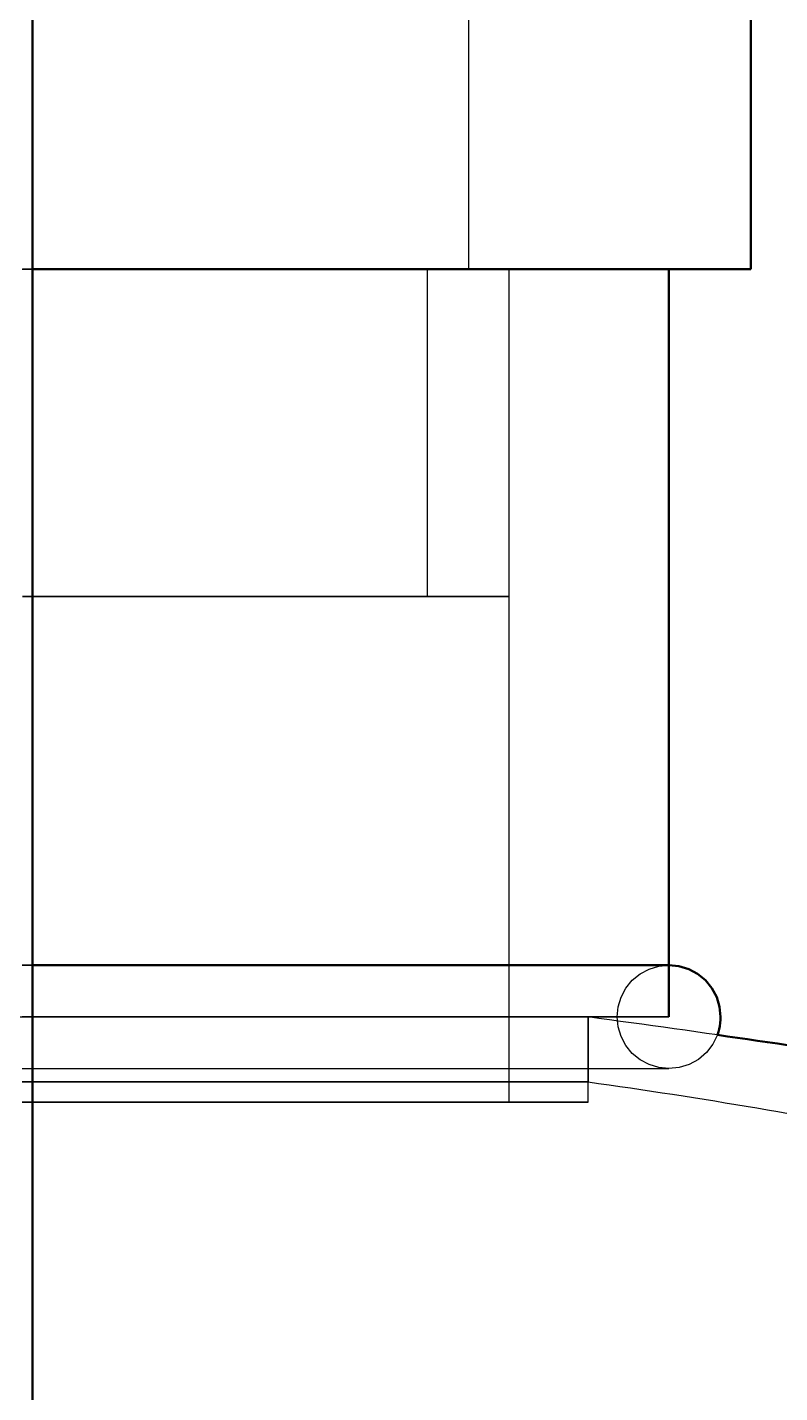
# Model space of a CAD drawing. Header units: millimetres. Extents: x 0 to 594, y 0 to 420.
# Drawn here: x 224.02 to 227.75, y 354.96 to 361.71 of the extents above; entities that cross this region are included whole.
import ezdxf

# ---------------------------------------------------------------- set-up
doc = ezdxf.new("R2010")
doc.units = ezdxf.units.MM
doc.linetypes.add('ISO02-TRAZOS', pattern=[3.75, 3, -0.75])
doc.layers.add('01-VISIBLE', color=7, linetype='CONTINUOUS', lineweight=50)
doc.layers.add('02-OCULTA', color=4, linetype='ISO02-TRAZOS', lineweight=25)

msp = doc.modelspace()

# ---------------------------------------------------------------- linework, layer by layer
at = {"layer": '01-VISIBLE'}
for p, q in [((227.605, 360.518), (227.605, 361.868)), ((227.2, 356.818), (227.2, 360.518)), ((224.05, 357.758), (224.05, 313.7))]:
    msp.add_line(p, q, dxfattribs=at)
for points in [[(224.05, 357.758), (224.05, 357.808), (224.05, 357.858), (224.05, 357.908), (224.05, 357.958), (224.05, 358.008), (224.05, 358.058), (224.05, 358.108), (224.05, 358.158), (224.05, 358.208), (224.05, 358.258), (224.05, 358.308), (224.05, 358.358), (224.05, 358.408), (224.05, 358.458), (224.05, 358.508), (224.05, 358.558), (224.05, 358.608), (224.05, 358.658), (224.05, 358.708), (224.05, 358.758), (224.05, 358.808), (224.05, 358.858), (224.05, 358.908), (224.05, 358.958), (224.05, 359.008), (224.05, 359.058), (224.05, 359.108), (224.05, 359.158), (224.05, 359.208), (224.05, 359.258), (224.05, 359.308), (224.05, 359.358), (224.05, 359.408), (224.05, 359.458), (224.05, 359.508), (224.05, 359.558), (224.05, 359.608), (224.05, 359.658), (224.05, 359.708), (224.05, 359.758), (224.05, 359.808), (224.05, 359.858), (224.05, 359.908), (224.05, 359.958), (224.05, 360.008), (224.05, 360.058), (224.05, 360.108), (224.05, 360.158), (224.05, 360.208), (224.05, 360.258), (224.05, 360.308), (224.05, 360.358), (224.05, 360.408), (224.05, 360.458), (224.05, 360.508), (224.05, 360.558), (224.05, 360.608), (224.05, 360.658), (224.05, 360.708), (224.05, 360.758), (224.05, 360.808), (224.05, 360.858), (224.05, 360.908), (224.05, 360.958), (224.05, 361.008), (224.05, 361.058), (224.05, 361.108), (224.05, 361.158), (224.05, 361.208), (224.05, 361.258), (224.05, 361.308), (224.05, 361.358), (224.05, 361.408), (224.05, 361.458), (224.05, 361.508), (224.05, 361.558), (224.05, 361.608), (224.05, 361.658), (224.05, 361.708), (224.05, 361.758)], [(224.05, 360.518), (224.1001, 360.518), (224.1501, 360.518), (224.2002, 360.518), (224.2503, 360.518), (224.3004, 360.518), (224.3504, 360.518), (224.4005, 360.518), (224.4506, 360.518), (224.5006, 360.518), (224.5507, 360.518), (224.6008, 360.518), (224.6508, 360.518), (224.7009, 360.518), (224.751, 360.518), (224.8011, 360.518), (224.8511, 360.518), (224.9012, 360.518), (224.9513, 360.518), (225.0013, 360.518), (225.0514, 360.518), (225.1015, 360.518), (225.1515, 360.518), (225.2016, 360.518), (225.2517, 360.518), (225.3018, 360.518), (225.3518, 360.518), (225.4019, 360.518), (225.452, 360.518), (225.502, 360.518), (225.5521, 360.518), (225.6022, 360.518), (225.6523, 360.518), (225.7023, 360.518), (225.7524, 360.518), (225.8025, 360.518), (225.8525, 360.518), (225.9026, 360.518), (225.9527, 360.518), (226.0027, 360.518), (226.0528, 360.518), (226.1029, 360.518), (226.153, 360.518), (226.203, 360.518), (226.2531, 360.518), (226.3032, 360.518), (226.3532, 360.518), (226.4033, 360.518), (226.4534, 360.518), (226.5035, 360.518), (226.5535, 360.518), (226.6036, 360.518), (226.6537, 360.518), (226.7037, 360.518), (226.7538, 360.518), (226.8039, 360.518), (226.8539, 360.518), (226.904, 360.518), (226.9541, 360.518), (227.0042, 360.518), (227.0542, 360.518), (227.1043, 360.518), (227.1544, 360.518), (227.2044, 360.518), (227.2545, 360.518), (227.3046, 360.518), (227.3546, 360.518), (227.4047, 360.518), (227.4548, 360.518), (227.5049, 360.518), (227.5549, 360.518), (227.605, 360.518)], [(227.2, 357.074), (227.15, 357.074), (227.1, 357.074), (227.05, 357.074), (227, 357.074), (226.95, 357.074), (226.9, 357.074), (226.85, 357.074), (226.8, 357.074), (226.75, 357.074), (226.7, 357.074), (226.65, 357.074), (226.6, 357.074), (226.55, 357.074), (226.5, 357.074), (226.45, 357.074), (226.4, 357.074), (226.35, 357.074), (226.3, 357.074), (226.25, 357.074), (226.2, 357.074), (226.15, 357.074), (226.1, 357.074), (226.05, 357.074), (226, 357.074), (225.95, 357.074), (225.9, 357.074), (225.85, 357.074), (225.8, 357.074), (225.75, 357.074), (225.7, 357.074), (225.65, 357.074), (225.6, 357.074), (225.55, 357.074), (225.5, 357.074), (225.45, 357.074), (225.4, 357.074), (225.35, 357.074), (225.3, 357.074), (225.25, 357.074), (225.2, 357.074), (225.15, 357.074), (225.1, 357.074), (225.05, 357.074), (225, 357.074), (224.95, 357.074), (224.9, 357.074), (224.85, 357.074), (224.8, 357.074), (224.75, 357.074), (224.7, 357.074), (224.65, 357.074), (224.6, 357.074), (224.55, 357.074), (224.5, 357.074), (224.45, 357.074), (224.4, 357.074), (224.35, 357.074), (224.3, 357.074), (224.25, 357.074), (224.2, 357.074), (224.15, 357.074), (224.1, 357.074), (224.05, 357.074)], [(227.456, 356.818), (227.4511, 356.868), (227.4365, 356.916), (227.4129, 356.9602), (227.381, 356.999), (227.3422, 357.0309), (227.298, 357.0545), (227.2499, 357.0691), (227.2, 357.074)], [(227.456, 356.818), (227.4555, 356.8028), (227.4542, 356.7877), (227.4519, 356.7727), (227.4488, 356.7578), (227.4448, 356.7431), (227.4399, 356.7287)], [(227.7863, 356.678), (227.7368, 356.6854), (227.6873, 356.6927), (227.6379, 356.7), (227.5884, 356.7073), (227.5389, 356.7145), (227.4894, 356.7216), (227.4399, 356.7287)]]:
    msp.add_lwpolyline(points, dxfattribs=at)
at = {"layer": '02-OCULTA'}
for p, q in [((226.21, 360.518), (226.21, 361.868)), ((226.005, 358.898), (226.005, 360.518)), ((226.41, 356.3958), (226.41, 360.518)), ((226.41, 358.898), (226.41, 360.518)), ((226.8, 356.818), (226.8, 356.4958)), ((226.801, 356.3958), (226.801, 356.818))]:
    msp.add_line(p, q, dxfattribs=at)
for points in [[(223.999, 360.518), (224.05, 360.518)], [(224, 360.518), (224.05, 360.518), (224.1, 360.518), (224.15, 360.518), (224.2, 360.518), (224.25, 360.518), (224.3, 360.518), (224.35, 360.518), (224.4, 360.518), (224.45, 360.518), (224.5, 360.518), (224.55, 360.518), (224.6, 360.518), (224.65, 360.518), (224.7, 360.518), (224.75, 360.518), (224.8, 360.518), (224.85, 360.518), (224.9, 360.518), (224.95, 360.518), (225, 360.518), (225.05, 360.518), (225.1, 360.518), (225.15, 360.518), (225.2, 360.518), (225.25, 360.518), (225.3, 360.518), (225.35, 360.518), (225.4, 360.518), (225.45, 360.518), (225.5, 360.518), (225.55, 360.518), (225.6, 360.518), (225.65, 360.518), (225.7, 360.518), (225.75, 360.518), (225.8, 360.518), (225.85, 360.518), (225.9, 360.518), (225.95, 360.518), (226, 360.518), (226.05, 360.518), (226.1, 360.518), (226.15, 360.518), (226.2, 360.518), (226.25, 360.518), (226.3, 360.518), (226.35, 360.518), (226.4, 360.518), (226.45, 360.518), (226.5, 360.518), (226.55, 360.518), (226.6, 360.518), (226.65, 360.518), (226.7, 360.518), (226.75, 360.518), (226.8, 360.518), (226.85, 360.518), (226.9, 360.518), (226.95, 360.518), (227, 360.518), (227.05, 360.518), (227.1, 360.518), (227.15, 360.518), (227.2, 360.518)], [(227.605, 360.518), (227.5549, 360.518), (227.5049, 360.518), (227.4548, 360.518), (227.4048, 360.518), (227.3547, 360.518), (227.3047, 360.518), (227.2546, 360.518), (227.2046, 360.518), (227.1545, 360.518), (227.1045, 360.518), (227.0544, 360.518), (227.0044, 360.518), (226.9543, 360.518), (226.9043, 360.518), (226.8542, 360.518), (226.8042, 360.518), (226.7541, 360.518), (226.7041, 360.518), (226.654, 360.518), (226.604, 360.518), (226.5539, 360.518), (226.5039, 360.518), (226.4538, 360.518), (226.4037, 360.518), (226.3537, 360.518), (226.3036, 360.518), (226.2536, 360.518), (226.2035, 360.518), (226.1535, 360.518), (226.1034, 360.518), (226.0534, 360.518), (226.0033, 360.518), (225.9533, 360.518), (225.9032, 360.518), (225.8532, 360.518), (225.8031, 360.518), (225.7531, 360.518), (225.703, 360.518), (225.653, 360.518), (225.6029, 360.518), (225.5529, 360.518), (225.5028, 360.518), (225.4528, 360.518), (225.4027, 360.518), (225.3527, 360.518), (225.3026, 360.518), (225.2526, 360.518), (225.2025, 360.518), (225.1524, 360.518), (225.1024, 360.518), (225.0523, 360.518), (225.0023, 360.518), (224.9522, 360.518), (224.9022, 360.518), (224.8521, 360.518), (224.8021, 360.518), (224.752, 360.518), (224.702, 360.518), (224.6519, 360.518), (224.6019, 360.518), (224.5518, 360.518), (224.5018, 360.518), (224.4517, 360.518), (224.4017, 360.518), (224.3516, 360.518), (224.3016, 360.518), (224.2515, 360.518), (224.2015, 360.518), (224.1514, 360.518), (224.1014, 360.518), (224.0513, 360.518), (224.0012, 360.518)], [(224.0019, 360.518), (224.052, 360.518), (224.102, 360.518), (224.1521, 360.518), (224.2022, 360.518), (224.2523, 360.518), (224.3023, 360.518), (224.3524, 360.518), (224.4025, 360.518), (224.4526, 360.518), (224.5027, 360.518), (224.5527, 360.518), (224.6028, 360.518), (224.6529, 360.518), (224.703, 360.518), (224.753, 360.518), (224.8031, 360.518), (224.8532, 360.518), (224.9033, 360.518), (224.9534, 360.518), (225.0034, 360.518), (225.0535, 360.518), (225.1036, 360.518), (225.1537, 360.518), (225.2037, 360.518), (225.2538, 360.518), (225.3039, 360.518), (225.354, 360.518), (225.4041, 360.518), (225.4541, 360.518), (225.5042, 360.518), (225.5543, 360.518), (225.6044, 360.518), (225.6545, 360.518), (225.7045, 360.518), (225.7546, 360.518), (225.8047, 360.518), (225.8548, 360.518), (225.9048, 360.518), (225.9549, 360.518), (226.005, 360.518)], [(226.005, 360.518), (225.9549, 360.518), (225.9048, 360.518), (225.8548, 360.518), (225.8047, 360.518), (225.7546, 360.518), (225.7045, 360.518), (225.6545, 360.518), (225.6044, 360.518), (225.5543, 360.518), (225.5042, 360.518), (225.4541, 360.518), (225.4041, 360.518), (225.354, 360.518), (225.3039, 360.518), (225.2538, 360.518), (225.2037, 360.518), (225.1537, 360.518), (225.1036, 360.518), (225.0535, 360.518), (225.0034, 360.518), (224.9534, 360.518), (224.9033, 360.518), (224.8532, 360.518), (224.8031, 360.518), (224.753, 360.518), (224.703, 360.518), (224.6529, 360.518), (224.6028, 360.518), (224.5527, 360.518), (224.5027, 360.518), (224.4526, 360.518), (224.4025, 360.518), (224.3524, 360.518), (224.3023, 360.518), (224.2523, 360.518), (224.2022, 360.518), (224.1521, 360.518), (224.102, 360.518), (224.052, 360.518), (224.0019, 360.518)], [(224.0033, 360.518), (224.0535, 360.518), (224.1036, 360.518), (224.1537, 360.518), (224.2039, 360.518), (224.254, 360.518), (224.3042, 360.518), (224.3543, 360.518), (224.4044, 360.518), (224.4546, 360.518), (224.5047, 360.518), (224.5549, 360.518), (224.605, 360.518), (224.6551, 360.518), (224.7053, 360.518), (224.7554, 360.518), (224.8056, 360.518), (224.8557, 360.518), (224.9058, 360.518), (224.956, 360.518), (225.0061, 360.518), (225.0562, 360.518), (225.1064, 360.518), (225.1565, 360.518), (225.2067, 360.518), (225.2568, 360.518), (225.3069, 360.518), (225.3571, 360.518), (225.4072, 360.518), (225.4574, 360.518), (225.5075, 360.518), (225.5576, 360.518), (225.6078, 360.518), (225.6579, 360.518), (225.7081, 360.518), (225.7582, 360.518), (225.8083, 360.518), (225.8585, 360.518), (225.9086, 360.518), (225.9587, 360.518), (226.0089, 360.518), (226.059, 360.518), (226.1092, 360.518), (226.1593, 360.518), (226.2094, 360.518), (226.2596, 360.518), (226.3097, 360.518), (226.3599, 360.518), (226.41, 360.518)], [(226.41, 360.518), (226.3599, 360.518), (226.3097, 360.518), (226.2596, 360.518), (226.2094, 360.518), (226.1593, 360.518), (226.1092, 360.518), (226.059, 360.518), (226.0089, 360.518), (225.9587, 360.518), (225.9086, 360.518), (225.8585, 360.518), (225.8083, 360.518), (225.7582, 360.518), (225.7081, 360.518), (225.6579, 360.518), (225.6078, 360.518), (225.5576, 360.518), (225.5075, 360.518), (225.4574, 360.518), (225.4072, 360.518), (225.3571, 360.518), (225.3069, 360.518), (225.2568, 360.518), (225.2067, 360.518), (225.1565, 360.518), (225.1064, 360.518), (225.0562, 360.518), (225.0061, 360.518), (224.956, 360.518), (224.9058, 360.518), (224.8557, 360.518), (224.8056, 360.518), (224.7554, 360.518), (224.7053, 360.518), (224.6551, 360.518), (224.605, 360.518), (224.5549, 360.518), (224.5047, 360.518), (224.4546, 360.518), (224.4044, 360.518), (224.3543, 360.518), (224.3042, 360.518), (224.254, 360.518), (224.2039, 360.518), (224.1537, 360.518), (224.1036, 360.518), (224.0535, 360.518), (224.0033, 360.518)], [(224.0033, 360.518), (224.0535, 360.518), (224.1036, 360.518), (224.1537, 360.518), (224.2039, 360.518), (224.254, 360.518), (224.3042, 360.518), (224.3543, 360.518), (224.4044, 360.518), (224.4546, 360.518), (224.5047, 360.518), (224.5549, 360.518), (224.605, 360.518), (224.6551, 360.518), (224.7053, 360.518), (224.7554, 360.518), (224.8056, 360.518), (224.8557, 360.518), (224.9058, 360.518), (224.956, 360.518), (225.0061, 360.518), (225.0562, 360.518), (225.1064, 360.518), (225.1565, 360.518), (225.2067, 360.518), (225.2568, 360.518), (225.3069, 360.518), (225.3571, 360.518), (225.4072, 360.518), (225.4574, 360.518), (225.5075, 360.518), (225.5576, 360.518), (225.6078, 360.518), (225.6579, 360.518), (225.7081, 360.518), (225.7582, 360.518), (225.8083, 360.518), (225.8585, 360.518), (225.9086, 360.518), (225.9587, 360.518), (226.0089, 360.518), (226.059, 360.518), (226.1092, 360.518), (226.1593, 360.518), (226.2094, 360.518), (226.2596, 360.518), (226.3097, 360.518), (226.3599, 360.518), (226.41, 360.518)], [(226.41, 360.518), (226.3599, 360.518), (226.3097, 360.518), (226.2596, 360.518), (226.2094, 360.518), (226.1593, 360.518), (226.1092, 360.518), (226.059, 360.518), (226.0089, 360.518), (225.9587, 360.518), (225.9086, 360.518), (225.8585, 360.518), (225.8083, 360.518), (225.7582, 360.518), (225.7081, 360.518), (225.6579, 360.518), (225.6078, 360.518), (225.5576, 360.518), (225.5075, 360.518), (225.4574, 360.518), (225.4072, 360.518), (225.3571, 360.518), (225.3069, 360.518), (225.2568, 360.518), (225.2067, 360.518), (225.1565, 360.518), (225.1064, 360.518), (225.0562, 360.518), (225.0061, 360.518), (224.956, 360.518), (224.9058, 360.518), (224.8557, 360.518), (224.8056, 360.518), (224.7554, 360.518), (224.7053, 360.518), (224.6551, 360.518), (224.605, 360.518), (224.5549, 360.518), (224.5047, 360.518), (224.4546, 360.518), (224.4044, 360.518), (224.3543, 360.518), (224.3042, 360.518), (224.254, 360.518), (224.2039, 360.518), (224.1537, 360.518), (224.1036, 360.518), (224.0535, 360.518), (224.0033, 360.518)], [(224.0035, 360.518), (224.0537, 360.518), (224.1038, 360.518), (224.154, 360.518), (224.2041, 360.518), (224.2543, 360.518), (224.3044, 360.518), (224.3546, 360.518), (224.4047, 360.518), (224.4549, 360.518), (224.505, 360.518), (224.5551, 360.518), (224.6053, 360.518), (224.6554, 360.518), (224.7056, 360.518), (224.7557, 360.518), (224.8059, 360.518), (224.856, 360.518), (224.9062, 360.518), (224.9563, 360.518), (225.0065, 360.518), (225.0566, 360.518), (225.1068, 360.518), (225.1569, 360.518), (225.2071, 360.518), (225.2572, 360.518), (225.3074, 360.518), (225.3575, 360.518), (225.4076, 360.518), (225.4578, 360.518), (225.5079, 360.518), (225.5581, 360.518), (225.6082, 360.518), (225.6584, 360.518), (225.7085, 360.518), (225.7587, 360.518), (225.8088, 360.518), (225.859, 360.518), (225.9091, 360.518), (225.9593, 360.518), (226.0094, 360.518), (226.0596, 360.518), (226.1097, 360.518), (226.1599, 360.518), (226.21, 360.518)], [(226.21, 360.518), (226.1599, 360.518), (226.1097, 360.518), (226.0596, 360.518), (226.0094, 360.518), (225.9593, 360.518), (225.9091, 360.518), (225.859, 360.518), (225.8088, 360.518), (225.7587, 360.518), (225.7085, 360.518), (225.6584, 360.518), (225.6082, 360.518), (225.5581, 360.518), (225.5079, 360.518), (225.4578, 360.518), (225.4076, 360.518), (225.3575, 360.518), (225.3074, 360.518), (225.2572, 360.518), (225.2071, 360.518), (225.1569, 360.518), (225.1068, 360.518), (225.0566, 360.518), (225.0065, 360.518), (224.9563, 360.518), (224.9062, 360.518), (224.856, 360.518), (224.8059, 360.518), (224.7557, 360.518), (224.7056, 360.518), (224.6554, 360.518), (224.6053, 360.518), (224.5551, 360.518), (224.505, 360.518), (224.4549, 360.518), (224.4047, 360.518), (224.3546, 360.518), (224.3044, 360.518), (224.2543, 360.518), (224.2041, 360.518), (224.154, 360.518), (224.1038, 360.518), (224.0537, 360.518), (224.0035, 360.518)], [(227.2, 360.518), (227.1494, 360.518), (227.0989, 360.518), (227.0483, 360.518), (226.9977, 360.518), (226.9471, 360.518), (226.8966, 360.518), (226.846, 360.518), (226.7954, 360.518), (226.7448, 360.518), (226.6943, 360.518), (226.6437, 360.518), (226.5931, 360.518), (226.5425, 360.518), (226.492, 360.518), (226.4414, 360.518), (226.3908, 360.518), (226.3402, 360.518), (226.2897, 360.518), (226.2391, 360.518), (226.1885, 360.518), (226.1379, 360.518), (226.0874, 360.518), (226.0368, 360.518), (225.9862, 360.518), (225.9356, 360.518), (225.8851, 360.518), (225.8345, 360.518), (225.7839, 360.518), (225.7333, 360.518), (225.6828, 360.518), (225.6322, 360.518), (225.5816, 360.518), (225.531, 360.518), (225.4805, 360.518), (225.4299, 360.518), (225.3793, 360.518), (225.3287, 360.518), (225.2782, 360.518), (225.2276, 360.518), (225.177, 360.518), (225.1264, 360.518), (225.0759, 360.518), (225.0253, 360.518), (224.9747, 360.518), (224.9241, 360.518), (224.8736, 360.518), (224.823, 360.518), (224.7724, 360.518), (224.7218, 360.518), (224.6713, 360.518), (224.6207, 360.518), (224.5701, 360.518), (224.5195, 360.518), (224.469, 360.518), (224.4184, 360.518), (224.3678, 360.518), (224.3172, 360.518), (224.2667, 360.518), (224.2161, 360.518), (224.1655, 360.518), (224.1149, 360.518), (224.0644, 360.518), (224.0138, 360.518)], [(224.0019, 358.898), (224.052, 358.898), (224.102, 358.898), (224.1521, 358.898), (224.2022, 358.898), (224.2523, 358.898), (224.3023, 358.898), (224.3524, 358.898), (224.4025, 358.898), (224.4526, 358.898), (224.5027, 358.898), (224.5527, 358.898), (224.6028, 358.898), (224.6529, 358.898), (224.703, 358.898), (224.753, 358.898), (224.8031, 358.898), (224.8532, 358.898), (224.9033, 358.898), (224.9534, 358.898), (225.0034, 358.898), (225.0535, 358.898), (225.1036, 358.898), (225.1537, 358.898), (225.2037, 358.898), (225.2538, 358.898), (225.3039, 358.898), (225.354, 358.898), (225.4041, 358.898), (225.4541, 358.898), (225.5042, 358.898), (225.5543, 358.898), (225.6044, 358.898), (225.6545, 358.898), (225.7045, 358.898), (225.7546, 358.898), (225.8047, 358.898), (225.8548, 358.898), (225.9048, 358.898), (225.9549, 358.898), (226.005, 358.898)], [(226.005, 358.898), (225.9549, 358.898), (225.9048, 358.898), (225.8548, 358.898), (225.8047, 358.898), (225.7546, 358.898), (225.7045, 358.898), (225.6545, 358.898), (225.6044, 358.898), (225.5543, 358.898), (225.5042, 358.898), (225.4541, 358.898), (225.4041, 358.898), (225.354, 358.898), (225.3039, 358.898), (225.2538, 358.898), (225.2037, 358.898), (225.1537, 358.898), (225.1036, 358.898), (225.0535, 358.898), (225.0034, 358.898), (224.9534, 358.898), (224.9033, 358.898), (224.8532, 358.898), (224.8031, 358.898), (224.753, 358.898), (224.703, 358.898), (224.6529, 358.898), (224.6028, 358.898), (224.5527, 358.898), (224.5027, 358.898), (224.4526, 358.898), (224.4025, 358.898), (224.3524, 358.898), (224.3023, 358.898), (224.2523, 358.898), (224.2022, 358.898), (224.1521, 358.898), (224.102, 358.898), (224.052, 358.898), (224.0019, 358.898)], [(224.0033, 358.898), (224.0535, 358.898), (224.1036, 358.898), (224.1537, 358.898), (224.2039, 358.898), (224.254, 358.898), (224.3042, 358.898), (224.3543, 358.898), (224.4044, 358.898), (224.4546, 358.898), (224.5047, 358.898), (224.5549, 358.898), (224.605, 358.898), (224.6551, 358.898), (224.7053, 358.898), (224.7554, 358.898), (224.8056, 358.898), (224.8557, 358.898), (224.9058, 358.898), (224.956, 358.898), (225.0061, 358.898), (225.0562, 358.898), (225.1064, 358.898), (225.1565, 358.898), (225.2067, 358.898), (225.2568, 358.898), (225.3069, 358.898), (225.3571, 358.898), (225.4072, 358.898), (225.4574, 358.898), (225.5075, 358.898), (225.5576, 358.898), (225.6078, 358.898), (225.6579, 358.898), (225.7081, 358.898), (225.7582, 358.898), (225.8083, 358.898), (225.8585, 358.898), (225.9086, 358.898), (225.9587, 358.898), (226.0089, 358.898), (226.059, 358.898), (226.1092, 358.898), (226.1593, 358.898), (226.2094, 358.898), (226.2596, 358.898), (226.3097, 358.898), (226.3599, 358.898), (226.41, 358.898)], [(226.41, 358.898), (226.3599, 358.898), (226.3097, 358.898), (226.2596, 358.898), (226.2094, 358.898), (226.1593, 358.898), (226.1092, 358.898), (226.059, 358.898), (226.0089, 358.898), (225.9587, 358.898), (225.9086, 358.898), (225.8585, 358.898), (225.8083, 358.898), (225.7582, 358.898), (225.7081, 358.898), (225.6579, 358.898), (225.6078, 358.898), (225.5576, 358.898), (225.5075, 358.898), (225.4574, 358.898), (225.4072, 358.898), (225.3571, 358.898), (225.3069, 358.898), (225.2568, 358.898), (225.2067, 358.898), (225.1565, 358.898), (225.1064, 358.898), (225.0562, 358.898), (225.0061, 358.898), (224.956, 358.898), (224.9058, 358.898), (224.8557, 358.898), (224.8056, 358.898), (224.7554, 358.898), (224.7053, 358.898), (224.6551, 358.898), (224.605, 358.898), (224.5549, 358.898), (224.5047, 358.898), (224.4546, 358.898), (224.4044, 358.898), (224.3543, 358.898), (224.3042, 358.898), (224.254, 358.898), (224.2039, 358.898), (224.1537, 358.898), (224.1036, 358.898), (224.0535, 358.898), (224.0033, 358.898)], [(224.05, 357.074), (223.999, 357.074)], [(224, 357.074), (224.05, 357.074), (224.1, 357.074), (224.15, 357.074), (224.2, 357.074), (224.25, 357.074), (224.3, 357.074), (224.35, 357.074), (224.4, 357.074), (224.45, 357.074), (224.5, 357.074), (224.55, 357.074), (224.6, 357.074), (224.65, 357.074), (224.7, 357.074), (224.75, 357.074), (224.8, 357.074), (224.85, 357.074), (224.9, 357.074), (224.95, 357.074), (225, 357.074), (225.05, 357.074), (225.1, 357.074), (225.15, 357.074), (225.2, 357.074), (225.25, 357.074), (225.3, 357.074), (225.35, 357.074), (225.4, 357.074), (225.45, 357.074), (225.5, 357.074), (225.55, 357.074), (225.6, 357.074), (225.65, 357.074), (225.7, 357.074), (225.75, 357.074), (225.8, 357.074), (225.85, 357.074), (225.9, 357.074), (225.95, 357.074), (226, 357.074), (226.05, 357.074), (226.1, 357.074), (226.15, 357.074), (226.2, 357.074), (226.25, 357.074), (226.3, 357.074), (226.35, 357.074), (226.4, 357.074), (226.45, 357.074), (226.5, 357.074), (226.55, 357.074), (226.6, 357.074), (226.65, 357.074), (226.7, 357.074), (226.75, 357.074), (226.8, 357.074), (226.85, 357.074), (226.9, 357.074), (226.95, 357.074), (227, 357.074), (227.05, 357.074), (227.1, 357.074), (227.15, 357.074), (227.2, 357.074)], [(227.2, 356.562), (227.1501, 356.5669), (227.102, 356.5815), (227.0578, 356.6052), (227.019, 356.637), (226.9871, 356.6758), (226.9635, 356.7201), (226.9489, 356.7681), (226.944, 356.818), (226.9489, 356.868), (226.9635, 356.916), (226.9871, 356.9602), (227.019, 356.999), (227.0578, 357.0309), (227.102, 357.0545), (227.1501, 357.0691), (227.2, 357.074)], [(223.9824, 356.818), (224.0327, 356.818), (224.083, 356.818), (224.1333, 356.818), (224.1836, 356.818), (224.234, 356.818), (224.2843, 356.818), (224.3346, 356.818), (224.3849, 356.818), (224.4352, 356.818), (224.4855, 356.818), (224.5358, 356.818), (224.5862, 356.818), (224.6365, 356.818), (224.6868, 356.818), (224.7371, 356.818), (224.7874, 356.818), (224.8377, 356.818), (224.8881, 356.818), (224.9384, 356.818), (224.9887, 356.818), (225.039, 356.818), (225.0893, 356.818), (225.1396, 356.818), (225.1899, 356.818), (225.2403, 356.818), (225.2906, 356.818), (225.3409, 356.818), (225.3912, 356.818), (225.4415, 356.818), (225.4918, 356.818), (225.5421, 356.818), (225.5925, 356.818), (225.6428, 356.818), (225.6931, 356.818), (225.7434, 356.818), (225.7937, 356.818), (225.844, 356.818), (225.8943, 356.818), (225.9447, 356.818), (225.995, 356.818), (226.0453, 356.818), (226.0956, 356.818), (226.1459, 356.818), (226.1962, 356.818), (226.2465, 356.818), (226.2969, 356.818), (226.3472, 356.818), (226.3975, 356.818), (226.4478, 356.818), (226.4981, 356.818), (226.5484, 356.818), (226.5987, 356.818), (226.6491, 356.818), (226.6994, 356.818), (226.7497, 356.818), (226.8, 356.818)], [(224, 356.818), (224.05, 356.818), (224.1, 356.818), (224.15, 356.818), (224.2, 356.818), (224.25, 356.818), (224.3, 356.818), (224.35, 356.818), (224.4, 356.818), (224.45, 356.818), (224.5, 356.818), (224.55, 356.818), (224.6, 356.818), (224.65, 356.818), (224.7, 356.818), (224.75, 356.818), (224.8, 356.818), (224.85, 356.818), (224.9, 356.818), (224.95, 356.818), (225, 356.818), (225.05, 356.818), (225.1, 356.818), (225.15, 356.818), (225.2, 356.818), (225.25, 356.818), (225.3, 356.818), (225.35, 356.818), (225.4, 356.818), (225.45, 356.818), (225.5, 356.818), (225.55, 356.818), (225.6, 356.818), (225.65, 356.818), (225.7, 356.818), (225.75, 356.818), (225.8, 356.818), (225.85, 356.818), (225.9, 356.818), (225.95, 356.818), (226, 356.818), (226.05, 356.818), (226.1, 356.818), (226.15, 356.818), (226.2, 356.818), (226.25, 356.818), (226.3, 356.818), (226.35, 356.818), (226.4, 356.818), (226.45, 356.818), (226.5, 356.818), (226.55, 356.818), (226.6, 356.818), (226.65, 356.818), (226.7, 356.818), (226.75, 356.818), (226.8, 356.818), (226.85, 356.818), (226.9, 356.818), (226.95, 356.818), (227, 356.818), (227.05, 356.818), (227.1, 356.818), (227.15, 356.818), (227.2, 356.818)], [(224.0003, 356.818), (224.0503, 356.818), (224.1003, 356.818), (224.1503, 356.818), (224.2003, 356.818), (224.2504, 356.818), (224.3004, 356.818), (224.3504, 356.818), (224.4004, 356.818), (224.4504, 356.818), (224.5004, 356.818), (224.5504, 356.818), (224.6004, 356.818), (224.6505, 356.818), (224.7005, 356.818), (224.7505, 356.818), (224.8005, 356.818), (224.8505, 356.818), (224.9005, 356.818), (224.9505, 356.818), (225.0005, 356.818), (225.0506, 356.818), (225.1006, 356.818), (225.1506, 356.818), (225.2006, 356.818), (225.2506, 356.818), (225.3006, 356.818), (225.3506, 356.818), (225.4006, 356.818), (225.4507, 356.818), (225.5007, 356.818), (225.5507, 356.818), (225.6007, 356.818), (225.6507, 356.818), (225.7007, 356.818), (225.7507, 356.818), (225.8007, 356.818), (225.8508, 356.818), (225.9008, 356.818), (225.9508, 356.818), (226.0008, 356.818), (226.0508, 356.818), (226.1008, 356.818), (226.1508, 356.818), (226.2008, 356.818), (226.2509, 356.818), (226.3009, 356.818), (226.3509, 356.818), (226.4009, 356.818), (226.4509, 356.818), (226.5009, 356.818), (226.5509, 356.818), (226.6009, 356.818), (226.651, 356.818), (226.701, 356.818), (226.751, 356.818), (226.801, 356.818)], [(226.801, 356.818), (226.751, 356.818), (226.701, 356.818), (226.651, 356.818), (226.6009, 356.818), (226.5509, 356.818), (226.5009, 356.818), (226.4509, 356.818), (226.4009, 356.818), (226.3509, 356.818), (226.3009, 356.818), (226.2509, 356.818), (226.2008, 356.818), (226.1508, 356.818), (226.1008, 356.818), (226.0508, 356.818), (226.0008, 356.818), (225.9508, 356.818), (225.9008, 356.818), (225.8508, 356.818), (225.8007, 356.818), (225.7507, 356.818), (225.7007, 356.818), (225.6507, 356.818), (225.6007, 356.818), (225.5507, 356.818), (225.5007, 356.818), (225.4507, 356.818), (225.4006, 356.818), (225.3506, 356.818), (225.3006, 356.818), (225.2506, 356.818), (225.2006, 356.818), (225.1506, 356.818), (225.1006, 356.818), (225.0506, 356.818), (225.0005, 356.818), (224.9505, 356.818), (224.9005, 356.818), (224.8505, 356.818), (224.8005, 356.818), (224.7505, 356.818), (224.7005, 356.818), (224.6505, 356.818), (224.6004, 356.818), (224.5504, 356.818), (224.5004, 356.818), (224.4504, 356.818), (224.4004, 356.818), (224.3504, 356.818), (224.3004, 356.818), (224.2504, 356.818), (224.2003, 356.818), (224.1503, 356.818), (224.1003, 356.818), (224.0503, 356.818), (224.0003, 356.818)], [(227.2, 356.818), (227.1494, 356.818), (227.0989, 356.818), (227.0483, 356.818), (226.9977, 356.818), (226.9471, 356.818), (226.8966, 356.818), (226.846, 356.818), (226.7954, 356.818), (226.7448, 356.818), (226.6943, 356.818), (226.6437, 356.818), (226.5931, 356.818), (226.5425, 356.818), (226.492, 356.818), (226.4414, 356.818), (226.3908, 356.818), (226.3402, 356.818), (226.2897, 356.818), (226.2391, 356.818), (226.1885, 356.818), (226.1379, 356.818), (226.0874, 356.818), (226.0368, 356.818), (225.9862, 356.818), (225.9356, 356.818), (225.8851, 356.818), (225.8345, 356.818), (225.7839, 356.818), (225.7333, 356.818), (225.6828, 356.818), (225.6322, 356.818), (225.5816, 356.818), (225.531, 356.818), (225.4805, 356.818), (225.4299, 356.818), (225.3793, 356.818), (225.3287, 356.818), (225.2782, 356.818), (225.2276, 356.818), (225.177, 356.818), (225.1264, 356.818), (225.0759, 356.818), (225.0253, 356.818), (224.9747, 356.818), (224.9241, 356.818), (224.8736, 356.818), (224.823, 356.818), (224.7724, 356.818), (224.7218, 356.818), (224.6713, 356.818), (224.6207, 356.818), (224.5701, 356.818), (224.5195, 356.818), (224.469, 356.818), (224.4184, 356.818), (224.3678, 356.818), (224.3172, 356.818), (224.2667, 356.818), (224.2161, 356.818), (224.1655, 356.818), (224.1149, 356.818), (224.0644, 356.818), (224.0138, 356.818)], [(226.8, 356.818), (226.7494, 356.818), (226.6987, 356.818), (226.6481, 356.818), (226.5975, 356.818), (226.5468, 356.818), (226.4962, 356.818), (226.4456, 356.818), (226.3949, 356.818), (226.3443, 356.818), (226.2937, 356.818), (226.243, 356.818), (226.1924, 356.818), (226.1418, 356.818), (226.0911, 356.818), (226.0405, 356.818), (225.9899, 356.818), (225.9392, 356.818), (225.8886, 356.818), (225.838, 356.818), (225.7873, 356.818), (225.7367, 356.818), (225.6861, 356.818), (225.6354, 356.818), (225.5848, 356.818), (225.5342, 356.818), (225.4835, 356.818), (225.4329, 356.818), (225.3823, 356.818), (225.3316, 356.818), (225.281, 356.818), (225.2304, 356.818), (225.1797, 356.818), (225.1291, 356.818), (225.0785, 356.818), (225.0278, 356.818), (224.9772, 356.818), (224.9266, 356.818), (224.8759, 356.818), (224.8253, 356.818), (224.7747, 356.818), (224.7241, 356.818), (224.6734, 356.818), (224.6228, 356.818), (224.5722, 356.818), (224.5215, 356.818), (224.4709, 356.818), (224.4203, 356.818), (224.3696, 356.818), (224.319, 356.818), (224.2684, 356.818), (224.2177, 356.818), (224.1671, 356.818), (224.1165, 356.818), (224.0658, 356.818), (224.0152, 356.818)], [(227.4399, 356.7287), (227.3866, 356.7363), (227.3333, 356.7439), (227.28, 356.7514), (227.2267, 356.7589), (227.1733, 356.7664), (227.12, 356.7738), (227.0667, 356.7811), (227.0133, 356.7885), (226.96, 356.7958), (226.9067, 356.8031), (226.8533, 356.8105), (226.8, 356.818)], [(227.4399, 356.7287), (227.4171, 356.6823), (227.3854, 356.6414), (227.3461, 356.6078), (227.3008, 356.5827), (227.2515, 356.5672), (227.2, 356.562)], [(224, 356.562), (224.05, 356.562), (224.1, 356.562), (224.15, 356.562), (224.2, 356.562), (224.25, 356.562), (224.3, 356.562), (224.35, 356.562), (224.4, 356.562), (224.45, 356.562), (224.5, 356.562), (224.55, 356.562), (224.6, 356.562), (224.65, 356.562), (224.7, 356.562), (224.75, 356.562), (224.8, 356.562), (224.85, 356.562), (224.9, 356.562), (224.95, 356.562), (225, 356.562), (225.05, 356.562), (225.1, 356.562), (225.15, 356.562), (225.2, 356.562), (225.25, 356.562), (225.3, 356.562), (225.35, 356.562), (225.4, 356.562), (225.45, 356.562), (225.5, 356.562), (225.55, 356.562), (225.6, 356.562), (225.65, 356.562), (225.7, 356.562), (225.75, 356.562), (225.8, 356.562), (225.85, 356.562), (225.9, 356.562), (225.95, 356.562), (226, 356.562), (226.05, 356.562), (226.1, 356.562), (226.15, 356.562), (226.2, 356.562), (226.25, 356.562), (226.3, 356.562), (226.35, 356.562), (226.4, 356.562), (226.45, 356.562), (226.5, 356.562), (226.55, 356.562), (226.6, 356.562), (226.65, 356.562), (226.7, 356.562), (226.75, 356.562), (226.8, 356.562), (226.85, 356.562), (226.9, 356.562), (226.95, 356.562), (227, 356.562), (227.05, 356.562), (227.1, 356.562), (227.15, 356.562), (227.2, 356.562)], [(224, 356.562), (224.05, 356.562), (224.1, 356.562), (224.15, 356.562), (224.2, 356.562), (224.25, 356.562), (224.3, 356.562), (224.35, 356.562), (224.4, 356.562), (224.45, 356.562), (224.5, 356.562), (224.55, 356.562), (224.6, 356.562), (224.65, 356.562), (224.7, 356.562), (224.75, 356.562), (224.8, 356.562), (224.85, 356.562), (224.9, 356.562), (224.95, 356.562), (225, 356.562), (225.05, 356.562), (225.1, 356.562), (225.15, 356.562), (225.2, 356.562), (225.25, 356.562), (225.3, 356.562), (225.35, 356.562), (225.4, 356.562), (225.45, 356.562), (225.5, 356.562), (225.55, 356.562), (225.6, 356.562), (225.65, 356.562), (225.7, 356.562), (225.75, 356.562), (225.8, 356.562), (225.85, 356.562), (225.9, 356.562), (225.95, 356.562), (226, 356.562), (226.05, 356.562), (226.1, 356.562), (226.15, 356.562), (226.2, 356.562), (226.25, 356.562), (226.3, 356.562), (226.35, 356.562), (226.4, 356.562), (226.45, 356.562), (226.5, 356.562), (226.55, 356.562), (226.6, 356.562), (226.65, 356.562), (226.7, 356.562), (226.75, 356.562), (226.8, 356.562), (226.85, 356.562), (226.9, 356.562), (226.95, 356.562), (227, 356.562), (227.05, 356.562), (227.1, 356.562), (227.15, 356.562), (227.2, 356.562)], [(224, 356.4958), (224.05, 356.4958), (224.1, 356.4958), (224.15, 356.4958), (224.2, 356.4958), (224.25, 356.4958), (224.3, 356.4958), (224.35, 356.4958), (224.4, 356.4958), (224.45, 356.4958), (224.5, 356.4958), (224.55, 356.4958), (224.6, 356.4958), (224.65, 356.4958), (224.7, 356.4958), (224.75, 356.4958), (224.8, 356.4958), (224.85, 356.4958), (224.9, 356.4958), (224.95, 356.4958), (225, 356.4958), (225.05, 356.4958), (225.1, 356.4958), (225.15, 356.4958), (225.2, 356.4958), (225.25, 356.4958), (225.3, 356.4958), (225.35, 356.4958), (225.4, 356.4958), (225.45, 356.4958), (225.5, 356.4958), (225.55, 356.4958), (225.6, 356.4958), (225.65, 356.4958), (225.7, 356.4958), (225.75, 356.4958), (225.8, 356.4958), (225.85, 356.4958), (225.9, 356.4958), (225.95, 356.4958), (226, 356.4958), (226.05, 356.4958), (226.1, 356.4958), (226.15, 356.4958), (226.2, 356.4958), (226.25, 356.4958), (226.3, 356.4958), (226.35, 356.4958), (226.4, 356.4958), (226.45, 356.4958), (226.5, 356.4958), (226.55, 356.4958), (226.6, 356.4958), (226.65, 356.4958), (226.7, 356.4958), (226.75, 356.4958), (226.8, 356.4958)], [(226.8, 356.4958), (226.75, 356.4958), (226.7, 356.4958), (226.65, 356.4958), (226.6, 356.4958), (226.55, 356.4958), (226.5, 356.4958), (226.45, 356.4958), (226.4, 356.4958), (226.35, 356.4958), (226.3, 356.4958), (226.25, 356.4958), (226.2, 356.4958), (226.15, 356.4958), (226.1, 356.4958), (226.05, 356.4958), (226, 356.4958), (225.95, 356.4958), (225.9, 356.4958), (225.85, 356.4958), (225.8, 356.4958), (225.75, 356.4958), (225.7, 356.4958), (225.65, 356.4958), (225.6, 356.4958), (225.55, 356.4958), (225.5, 356.4958), (225.45, 356.4958), (225.4, 356.4958), (225.35, 356.4958), (225.3, 356.4958), (225.25, 356.4958), (225.2, 356.4958), (225.15, 356.4958), (225.1, 356.4958), (225.05, 356.4958), (225, 356.4958), (224.95, 356.4958), (224.9, 356.4958), (224.85, 356.4958), (224.8, 356.4958), (224.75, 356.4958), (224.7, 356.4958), (224.65, 356.4958), (224.6, 356.4958), (224.55, 356.4958), (224.5, 356.4958), (224.45, 356.4958), (224.4, 356.4958), (224.35, 356.4958), (224.3, 356.4958), (224.25, 356.4958), (224.2, 356.4958), (224.15, 356.4958), (224.1, 356.4958), (224.05, 356.4958), (224, 356.4958)], [(226.8, 356.4958), (226.8523, 356.4885), (226.9046, 356.4811), (226.9569, 356.4736), (227.0092, 356.466), (227.0614, 356.4583), (227.1136, 356.4506), (227.1659, 356.4427), (227.2181, 356.4347), (227.2703, 356.4266), (227.3224, 356.4184), (227.3746, 356.4102), (227.4268, 356.4018), (227.4789, 356.3933), (227.531, 356.3847), (227.5831, 356.3761), (227.6352, 356.3673), (227.6872, 356.3584), (227.7393, 356.3495), (227.7913, 356.3404)], [(224.0003, 356.3958), (224.0503, 356.3958), (224.1003, 356.3958), (224.1503, 356.3958), (224.2003, 356.3958), (224.2504, 356.3958), (224.3004, 356.3958), (224.3504, 356.3958), (224.4004, 356.3958), (224.4504, 356.3958), (224.5004, 356.3958), (224.5504, 356.3958), (224.6004, 356.3958), (224.6505, 356.3958), (224.7005, 356.3958), (224.7505, 356.3958), (224.8005, 356.3958), (224.8505, 356.3958), (224.9005, 356.3958), (224.9505, 356.3958), (225.0005, 356.3958), (225.0506, 356.3958), (225.1006, 356.3958), (225.1506, 356.3958), (225.2006, 356.3958), (225.2506, 356.3958), (225.3006, 356.3958), (225.3506, 356.3958), (225.4006, 356.3958), (225.4507, 356.3958), (225.5007, 356.3958), (225.5507, 356.3958), (225.6007, 356.3958), (225.6507, 356.3958), (225.7007, 356.3958), (225.7507, 356.3958), (225.8007, 356.3958), (225.8508, 356.3958), (225.9008, 356.3958), (225.9508, 356.3958), (226.0008, 356.3958), (226.0508, 356.3958), (226.1008, 356.3958), (226.1508, 356.3958), (226.2008, 356.3958), (226.2509, 356.3958), (226.3009, 356.3958), (226.3509, 356.3958), (226.4009, 356.3958), (226.4509, 356.3958), (226.5009, 356.3958), (226.5509, 356.3958), (226.6009, 356.3958), (226.651, 356.3958), (226.701, 356.3958), (226.751, 356.3958), (226.801, 356.3958)], [(226.801, 356.3958), (226.751, 356.3958), (226.701, 356.3958), (226.651, 356.3958), (226.6009, 356.3958), (226.5509, 356.3958), (226.5009, 356.3958), (226.4509, 356.3958), (226.4009, 356.3958), (226.3509, 356.3958), (226.3009, 356.3958), (226.2509, 356.3958), (226.2008, 356.3958), (226.1508, 356.3958), (226.1008, 356.3958), (226.0508, 356.3958), (226.0008, 356.3958), (225.9508, 356.3958), (225.9008, 356.3958), (225.8508, 356.3958), (225.8007, 356.3958), (225.7507, 356.3958), (225.7007, 356.3958), (225.6507, 356.3958), (225.6007, 356.3958), (225.5507, 356.3958), (225.5007, 356.3958), (225.4507, 356.3958), (225.4006, 356.3958), (225.3506, 356.3958), (225.3006, 356.3958), (225.2506, 356.3958), (225.2006, 356.3958), (225.1506, 356.3958), (225.1006, 356.3958), (225.0506, 356.3958), (225.0005, 356.3958), (224.9505, 356.3958), (224.9005, 356.3958), (224.8505, 356.3958), (224.8005, 356.3958), (224.7505, 356.3958), (224.7005, 356.3958), (224.6505, 356.3958), (224.6004, 356.3958), (224.5504, 356.3958), (224.5004, 356.3958), (224.4504, 356.3958), (224.4004, 356.3958), (224.3504, 356.3958), (224.3004, 356.3958), (224.2504, 356.3958), (224.2003, 356.3958), (224.1503, 356.3958), (224.1003, 356.3958), (224.0503, 356.3958), (224.0003, 356.3958)], [(224.0033, 356.3958), (224.0535, 356.3958), (224.1036, 356.3958), (224.1537, 356.3958), (224.2039, 356.3958), (224.254, 356.3958), (224.3042, 356.3958), (224.3543, 356.3958), (224.4044, 356.3958), (224.4546, 356.3958), (224.5047, 356.3958), (224.5549, 356.3958), (224.605, 356.3958), (224.6551, 356.3958), (224.7053, 356.3958), (224.7554, 356.3958), (224.8056, 356.3958), (224.8557, 356.3958), (224.9058, 356.3958), (224.956, 356.3958), (225.0061, 356.3958), (225.0562, 356.3958), (225.1064, 356.3958), (225.1565, 356.3958), (225.2067, 356.3958), (225.2568, 356.3958), (225.3069, 356.3958), (225.3571, 356.3958), (225.4072, 356.3958), (225.4574, 356.3958), (225.5075, 356.3958), (225.5576, 356.3958), (225.6078, 356.3958), (225.6579, 356.3958), (225.7081, 356.3958), (225.7582, 356.3958), (225.8083, 356.3958), (225.8585, 356.3958), (225.9086, 356.3958), (225.9587, 356.3958), (226.0089, 356.3958), (226.059, 356.3958), (226.1092, 356.3958), (226.1593, 356.3958), (226.2094, 356.3958), (226.2596, 356.3958), (226.3097, 356.3958), (226.3599, 356.3958), (226.41, 356.3958)], [(226.41, 356.3958), (226.3599, 356.3958), (226.3097, 356.3958), (226.2596, 356.3958), (226.2094, 356.3958), (226.1593, 356.3958), (226.1092, 356.3958), (226.059, 356.3958), (226.0089, 356.3958), (225.9587, 356.3958), (225.9086, 356.3958), (225.8585, 356.3958), (225.8083, 356.3958), (225.7582, 356.3958), (225.7081, 356.3958), (225.6579, 356.3958), (225.6078, 356.3958), (225.5576, 356.3958), (225.5075, 356.3958), (225.4574, 356.3958), (225.4072, 356.3958), (225.3571, 356.3958), (225.3069, 356.3958), (225.2568, 356.3958), (225.2067, 356.3958), (225.1565, 356.3958), (225.1064, 356.3958), (225.0562, 356.3958), (225.0061, 356.3958), (224.956, 356.3958), (224.9058, 356.3958), (224.8557, 356.3958), (224.8056, 356.3958), (224.7554, 356.3958), (224.7053, 356.3958), (224.6551, 356.3958), (224.605, 356.3958), (224.5549, 356.3958), (224.5047, 356.3958), (224.4546, 356.3958), (224.4044, 356.3958), (224.3543, 356.3958), (224.3042, 356.3958), (224.254, 356.3958), (224.2039, 356.3958), (224.1537, 356.3958), (224.1036, 356.3958), (224.0535, 356.3958), (224.0033, 356.3958)]]:
    msp.add_lwpolyline(points, dxfattribs=at)

doc.saveas('drawing.dxf')
